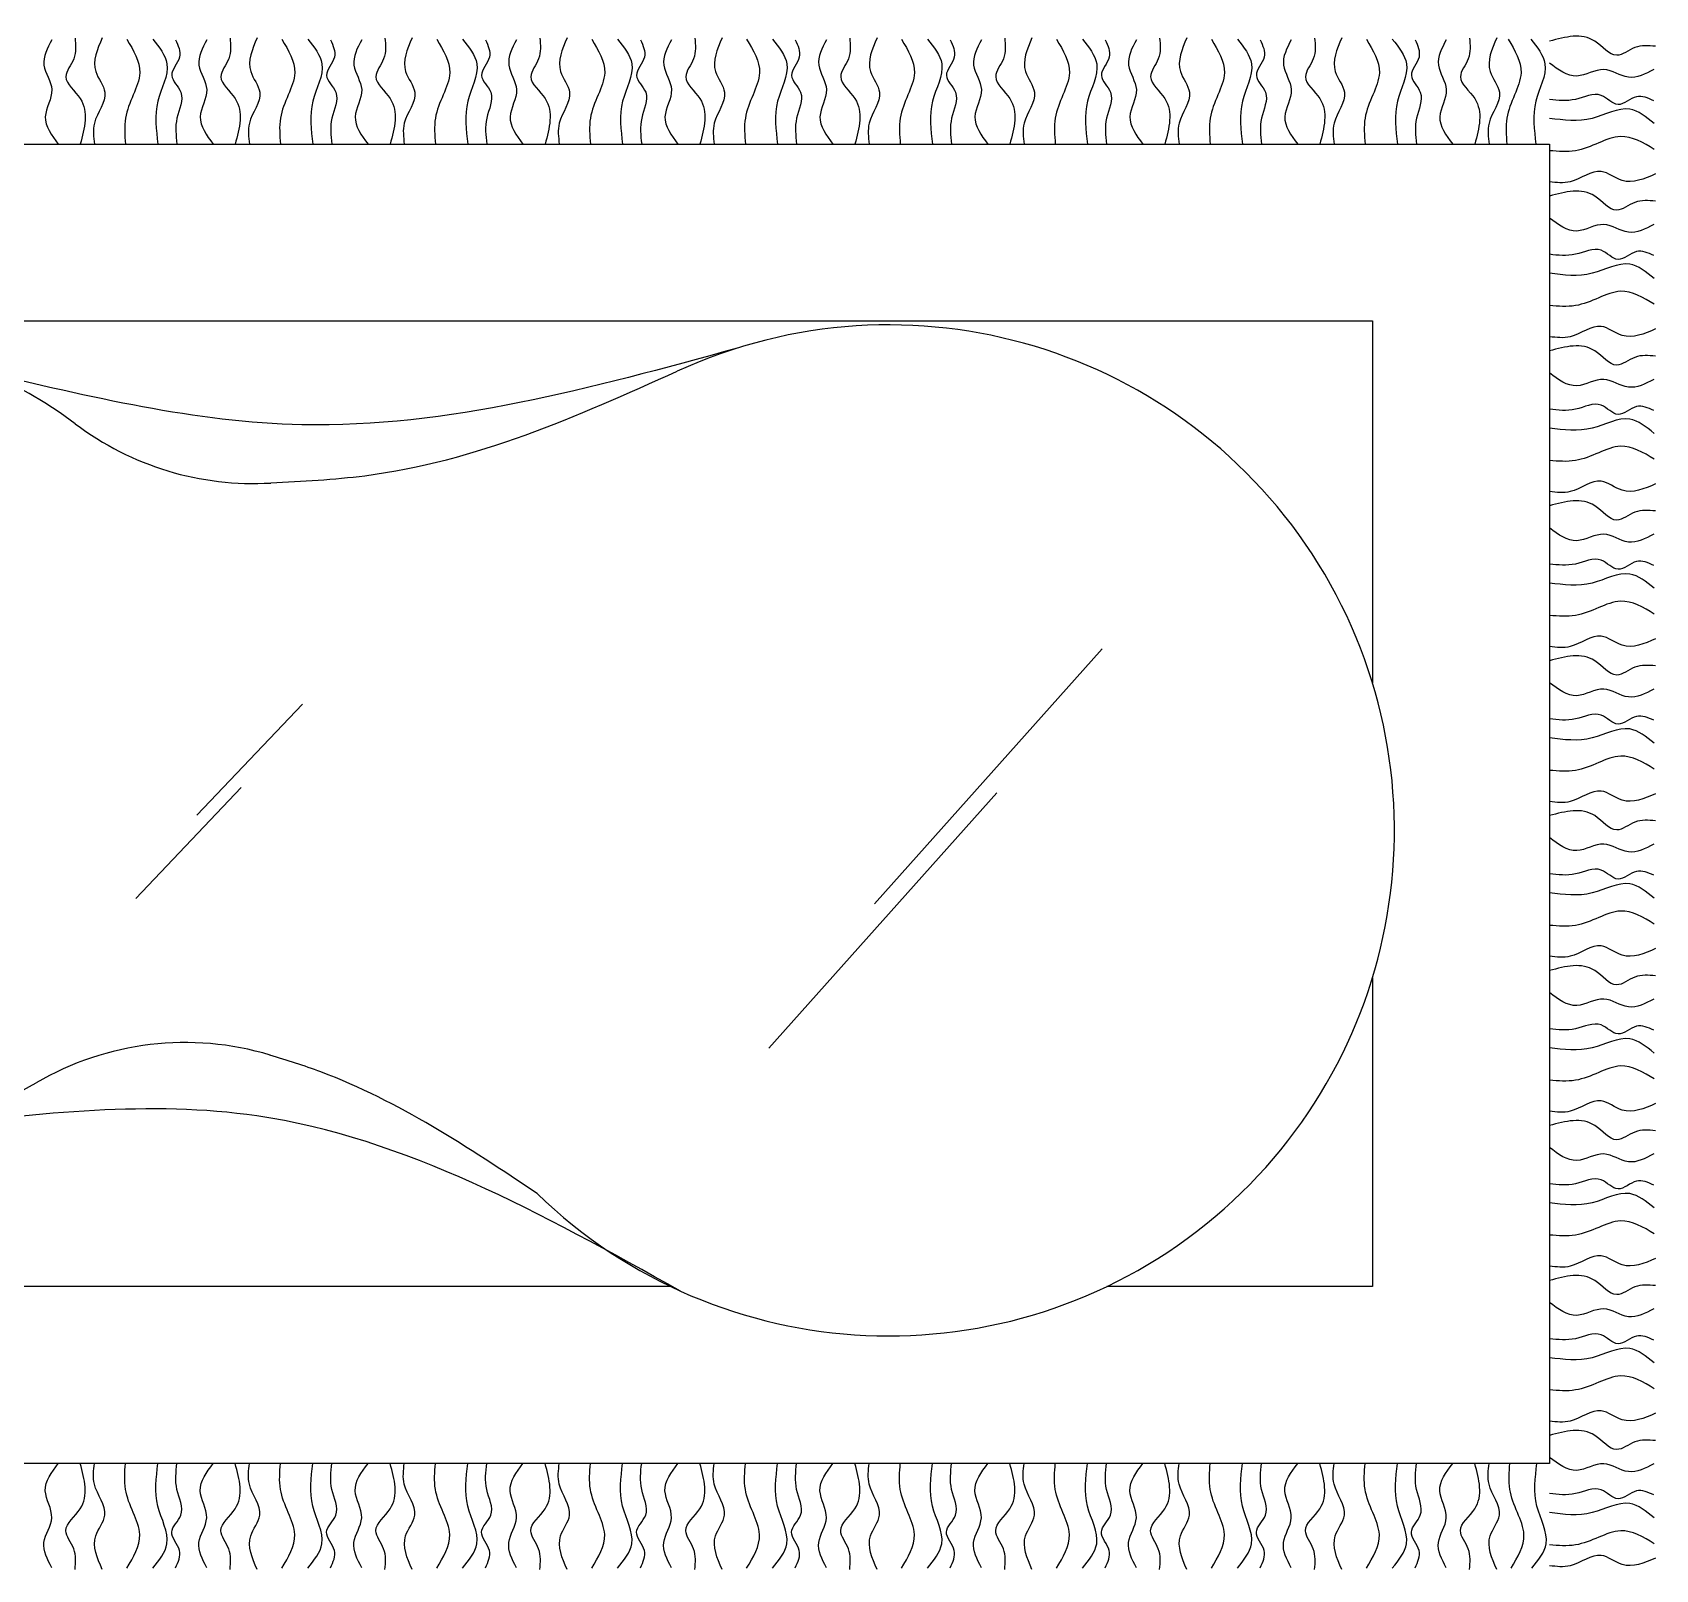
# Model space of a CAD drawing. Header units: millimetres. Extents: x -30782 to 40110, y 35885 to 73818.
# Drawn here: x -13733 to -12632, y 55286 to 56329 of the extents above; entities that cross this region are included whole.
import ezdxf

# ---------------------------------------------------------------- set-up
doc = ezdxf.new("R2010")
doc.units = ezdxf.units.MM

# ---------------------------------------------------------------- blocks, each defined once
blk = doc.blocks.new('A$C53D8033F')
for p, q in [((1018, 967, -685.7), (2563.8, 967, -685.7)), ((2563.8, 967, -685.7), (2563.8, 72, -685.7)), ((1138, 847, -685.7), (2443.8, 847, -685.7)), ((2443.8, 847, -685.7), (2443.8, 601.4, -685.7)), ((2106, 451.5, -685.7), (2260.4, 624.6, -685.7)), ((1646.4, 511.7, -685.7), (1718, 587, -685.7)), ((1605, 455.3, -685.7), (1676.5, 530.5, -685.7)), ((2034.4, 353.7, -685.7), (2188.9, 526.8, -685.7)), ((2443.8, 401.4, -685.7), (2443.8, 192, -685.7)), ((1967.9, 192, -685.7), (1138, 192, -685.7)), ((2443.8, 192, -685.7), (2263.6, 192, -685.7)), ((2563.8, 72, -685.7), (1018, 72, -685.7))]:
    blk.add_line(p, q)
for centre, radius, start, end in [((2115.7, 501.4, -685.7), 342.9, 225.914, 114.7401), ((1401.4, 562.6, -685.7), 269.3, 52.8635, 300.3289), ((1684.7, 936.7, -685.7), 200, 232.8635, 273.4086), ((1638.4, 157.5, -685.7), 200, 73.2399, 120.3289)]:
    blk.add_arc(centre, radius, start, end)
for points in [[(1548, 1037.7, -685.7), (1542.7, 1020.6, -685.7), (1548, 1003.9, -685.7), (1543.6, 985.5, -685.7), (1552.4, 967, -685.7)], [(1563.8, 1038.9, -685.7), (1562.9, 1024.9, -685.7), (1557.6, 1012.7, -685.7), (1567.3, 997.8, -685.7), (1567.3, 967, -685.7)], [(1582.2, 1039, -685.7), (1577.8, 1016.2, -685.7), (1584, 1002.1, -685.7), (1576.9, 981.1, -685.7), (1576.9, 967, -685.7)], [(1598.9, 1038.1, -685.7), (1607.7, 1015.3, -685.7), (1603.3, 1000.4, -685.7), (1598, 984.6, -685.7), (1598, 967, -685.7)], [(1616.5, 1038.1, -685.7), (1626.1, 1021.4, -685.7), (1620, 996, -685.7), (1620, 967, -685.7)], [(1632, 1037.7, -685.7), (1634.6, 1026, -685.7), (1629.4, 1013.5, -685.7), (1635.5, 1002.1, -685.7), (1632.9, 984.6, -685.7), (1632.9, 967, -685.7)], [(1653.1, 1037.7, -685.7), (1647.8, 1020.6, -685.7), (1653.1, 1003.9, -685.7), (1648.7, 985.5, -685.7), (1657.5, 967, -685.7)], [(1668.9, 1038.9, -685.7), (1668, 1024.9, -685.7), (1662.7, 1012.7, -685.7), (1672.4, 997.8, -685.7), (1672.4, 967, -685.7)], [(1687.3, 1039, -685.7), (1682.9, 1016.2, -685.7), (1689.1, 1002.1, -685.7), (1682, 981.1, -685.7), (1682, 967, -685.7)], [(1704, 1038.1, -685.7), (1712.8, 1015.3, -685.7), (1708.4, 1000.4, -685.7), (1703.1, 984.6, -685.7), (1703.1, 967, -685.7)], [(1721.6, 1038.1, -685.7), (1731.2, 1021.4, -685.7), (1725.1, 996, -685.7), (1725.1, 967, -685.7)], [(1737.1, 1037.7, -685.7), (1739.7, 1026, -685.7), (1734.4, 1013.5, -685.7), (1740.6, 1002.1, -685.7), (1738, 984.6, -685.7), (1738, 967, -685.7)], [(1758.2, 1037.7, -685.7), (1752.9, 1020.6, -685.7), (1758.2, 1003.9, -685.7), (1753.8, 985.5, -685.7), (1762.5, 967, -685.7)], [(1774, 1038.9, -685.7), (1773.1, 1024.9, -685.7), (1767.8, 1012.7, -685.7), (1777.5, 997.8, -685.7), (1777.5, 967, -685.7)], [(1792.4, 1039, -685.7), (1788, 1016.2, -685.7), (1794.2, 1002.1, -685.7), (1787.1, 981.1, -685.7), (1787.1, 967, -685.7)], [(1809.1, 1038.1, -685.7), (1817.9, 1015.3, -685.7), (1813.5, 1000.4, -685.7), (1808.2, 984.6, -685.7), (1808.2, 967, -685.7)], [(1826.6, 1038.1, -685.7), (1836.3, 1021.4, -685.7), (1830.2, 996, -685.7), (1830.2, 967, -685.7)], [(1842.2, 1037.7, -685.7), (1844.8, 1026, -685.7), (1839.5, 1013.5, -685.7), (1845.7, 1002.1, -685.7), (1843, 984.6, -685.7), (1843, 967, -685.7)], [(1863.2, 1037.7, -685.7), (1858, 1020.6, -685.7), (1863.2, 1003.9, -685.7), (1858.9, 985.5, -685.7), (1867.6, 967, -685.7)], [(1879, 1038.9, -685.7), (1878.2, 1024.9, -685.7), (1872.9, 1012.7, -685.7), (1882.6, 997.8, -685.7), (1882.6, 967, -685.7)], [(1897.5, 1039, -685.7), (1893.1, 1016.2, -685.7), (1899.2, 1002.1, -685.7), (1892.2, 981.1, -685.7), (1892.2, 967, -685.7)], [(1914.2, 1038.1, -685.7), (1923, 1015.3, -685.7), (1918.6, 1000.4, -685.7), (1913.3, 984.6, -685.7), (1913.3, 967, -685.7)], [(1931.7, 1038.1, -685.7), (1941.4, 1021.4, -685.7), (1935.2, 996, -685.7), (1935.2, 967, -685.7)], [(1947.3, 1037.7, -685.7), (1949.9, 1026, -685.7), (1944.6, 1013.5, -685.7), (1950.8, 1002.1, -685.7), (1948.1, 984.6, -685.7), (1948.1, 967, -685.7)], [(1968.3, 1037.7, -685.7), (1963.1, 1020.6, -685.7), (1968.3, 1003.9, -685.7), (1963.9, 985.5, -685.7), (1972.7, 967, -685.7)], [(1984.1, 1038.9, -685.7), (1983.3, 1024.9, -685.7), (1978, 1012.7, -685.7), (1987.6, 997.8, -685.7), (1987.6, 967, -685.7)], [(2002.6, 1039, -685.7), (1998.2, 1016.2, -685.7), (2004.3, 1002.1, -685.7), (1997.3, 981.1, -685.7), (1997.3, 967, -685.7)], [(2019.3, 1038.1, -685.7), (2028, 1015.3, -685.7), (2023.6, 1000.4, -685.7), (2018.4, 984.6, -685.7), (2018.4, 967, -685.7)], [(2036.8, 1038.1, -685.7), (2046.5, 1021.4, -685.7), (2040.3, 996, -685.7), (2040.3, 967, -685.7)], [(2052.3, 1037.7, -685.7), (2055, 1026, -685.7), (2049.7, 1013.5, -685.7), (2055.9, 1002.1, -685.7), (2053.2, 984.6, -685.7), (2053.2, 967, -685.7)], [(2073.4, 1037.7, -685.7), (2068.2, 1020.6, -685.7), (2073.4, 1003.9, -685.7), (2069, 985.5, -685.7), (2077.8, 967, -685.7)], [(2089.2, 1038.9, -685.7), (2088.3, 1024.9, -685.7), (2083.1, 1012.7, -685.7), (2092.7, 997.8, -685.7), (2092.7, 967, -685.7)], [(2107.7, 1039, -685.7), (2103.3, 1016.2, -685.7), (2109.4, 1002.1, -685.7), (2102.4, 981.1, -685.7), (2102.4, 967, -685.7)], [(2124.3, 1038.1, -685.7), (2133.1, 1015.3, -685.7), (2128.7, 1000.4, -685.7), (2123.5, 984.6, -685.7), (2123.5, 967, -685.7)], [(2141.9, 1038.1, -685.7), (2151.6, 1021.4, -685.7), (2145.4, 996, -685.7), (2145.4, 967, -685.7)], [(2157.4, 1037.7, -685.7), (2160.1, 1026, -685.7), (2154.8, 1013.5, -685.7), (2160.9, 1002.1, -685.7), (2158.3, 984.6, -685.7), (2158.3, 967, -685.7)], [(2178.5, 1037.7, -685.7), (2173.2, 1020.6, -685.7), (2178.5, 1003.9, -685.7), (2174.1, 985.5, -685.7), (2182.9, 967, -685.7)], [(2194.3, 1038.9, -685.7), (2193.4, 1024.9, -685.7), (2188.2, 1012.7, -685.7), (2197.8, 997.8, -685.7), (2197.8, 967, -685.7)], [(2212.8, 1039, -685.7), (2208.4, 1016.2, -685.7), (2214.5, 1002.1, -685.7), (2207.5, 981.1, -685.7), (2207.5, 967, -685.7)], [(2229.4, 1038.1, -685.7), (2238.2, 1015.3, -685.7), (2233.8, 1000.4, -685.7), (2228.6, 984.6, -685.7), (2228.6, 967, -685.7)], [(2247, 1038.1, -685.7), (2256.7, 1021.4, -685.7), (2250.5, 996, -685.7), (2250.5, 967, -685.7)], [(2262.5, 1037.7, -685.7), (2265.2, 1026, -685.7), (2259.9, 1013.5, -685.7), (2266, 1002.1, -685.7), (2263.4, 984.6, -685.7), (2263.4, 967, -685.7)], [(2283.6, 1037.7, -685.7), (2278.3, 1020.6, -685.7), (2283.6, 1003.9, -685.7), (2279.2, 985.5, -685.7), (2288, 967, -685.7)], [(2299.4, 1038.9, -685.7), (2298.5, 1024.9, -685.7), (2293.3, 1012.7, -685.7), (2302.9, 997.8, -685.7), (2302.9, 967, -685.7)], [(2317.8, 1039, -685.7), (2313.5, 1016.2, -685.7), (2319.6, 1002.1, -685.7), (2312.6, 981.1, -685.7), (2312.6, 967, -685.7)], [(2334.5, 1038.1, -685.7), (2343.3, 1015.3, -685.7), (2338.9, 1000.4, -685.7), (2333.7, 984.6, -685.7), (2333.7, 967, -685.7)], [(2352.1, 1038.1, -685.7), (2361.7, 1021.4, -685.7), (2355.6, 996, -685.7), (2355.6, 967, -685.7)], [(2367.6, 1037.7, -685.7), (2370.3, 1026, -685.7), (2365, 1013.5, -685.7), (2371.1, 1002.1, -685.7), (2368.5, 984.6, -685.7), (2368.5, 967, -685.7)], [(2388.7, 1037.7, -685.7), (2383.4, 1020.6, -685.7), (2388.7, 1003.9, -685.7), (2384.3, 985.5, -685.7), (2393.1, 967, -685.7)], [(2404.5, 1038.9, -685.7), (2403.6, 1024.9, -685.7), (2398.3, 1012.7, -685.7), (2408, 997.8, -685.7), (2408, 967, -685.7)], [(2422.9, 1039, -685.7), (2418.5, 1016.2, -685.7), (2424.7, 1002.1, -685.7), (2417.7, 981.1, -685.7), (2417.7, 967, -685.7)], [(2439.6, 1038.1, -685.7), (2448.4, 1015.3, -685.7), (2444, 1000.4, -685.7), (2438.7, 984.6, -685.7), (2438.7, 967, -685.7)], [(2457.2, 1038.1, -685.7), (2466.8, 1021.4, -685.7), (2460.7, 996, -685.7), (2460.7, 967, -685.7)], [(2472.7, 1037.7, -685.7), (2475.3, 1026, -685.7), (2470.1, 1013.5, -685.7), (2476.2, 1002.1, -685.7), (2473.6, 984.6, -685.7), (2473.6, 967, -685.7)], [(2493.8, 1037.7, -685.7), (2488.5, 1020.6, -685.7), (2493.8, 1003.9, -685.7), (2489.4, 985.5, -685.7), (2498.2, 967, -685.7)], [(2509.6, 1038.9, -685.7), (2508.7, 1024.9, -685.7), (2503.4, 1012.7, -685.7), (2513.1, 997.8, -685.7), (2513.1, 967, -685.7)], [(2528, 1039, -685.7), (2523.6, 1016.2, -685.7), (2529.8, 1002.1, -685.7), (2522.8, 981.1, -685.7), (2522.8, 967, -685.7)], [(2535.8, 1038.1, -685.7), (2544.5, 1015.3, -685.7), (2540.1, 1000.4, -685.7), (2534.9, 984.6, -685.7), (2534.9, 967, -685.7)], [(2551.1, 1038.1, -685.7), (2560.7, 1021.4, -685.7), (2554.6, 996, -685.7), (2554.6, 967, -685.7)], [(2635.7, 1033.3, -685.7), (2621.7, 1032.4, -685.7), (2609.4, 1027.2, -685.7), (2594.5, 1036.8, -685.7), (2563.8, 1036.8, -685.7)], [(2634.5, 1017.5, -685.7), (2617.3, 1012.3, -685.7), (2600.7, 1017.5, -685.7), (2582.3, 1013.1, -685.7), (2563.8, 1021.9, -685.7)], [(2634.5, 996.4, -685.7), (2622.8, 999.1, -685.7), (2610.3, 993.8, -685.7), (2598.9, 1000, -685.7), (2581.4, 997.3, -685.7), (2563.8, 997.3, -685.7)], [(2634.9, 980.9, -685.7), (2618.2, 990.6, -685.7), (2592.8, 984.4, -685.7), (2563.8, 984.4, -685.7)], [(2634.9, 963.4, -685.7), (2612.1, 972.1, -685.7), (2597.2, 967.8, -685.7), (2581.4, 962.5, -685.7), (2563.8, 962.5, -685.7)], [(2635.8, 946.7, -685.7), (2613, 942.3, -685.7), (2598.9, 948.4, -685.7), (2577.9, 941.4, -685.7), (2563.8, 941.4, -685.7)], [(2635.7, 928.2, -685.7), (2621.7, 927.4, -685.7), (2609.4, 922.1, -685.7), (2594.5, 931.7, -685.7), (2563.8, 931.7, -685.7)], [(2634.5, 912.4, -685.7), (2617.3, 907.2, -685.7), (2600.7, 912.4, -685.7), (2582.3, 908, -685.7), (2563.8, 916.8, -685.7)], [(2634.5, 891.4, -685.7), (2622.8, 894, -685.7), (2610.3, 888.7, -685.7), (2598.9, 894.9, -685.7), (2581.4, 892.2, -685.7), (2563.8, 892.2, -685.7)], [(2634.9, 875.8, -685.7), (2618.2, 885.5, -685.7), (2592.8, 879.3, -685.7), (2563.8, 879.3, -685.7)], [(2634.9, 858.3, -685.7), (2612.1, 867.1, -685.7), (2597.2, 862.7, -685.7), (2581.4, 857.4, -685.7), (2563.8, 857.4, -685.7)], [(2635.8, 841.6, -685.7), (2613, 837.2, -685.7), (2598.9, 843.3, -685.7), (2577.9, 836.3, -685.7), (2563.8, 836.3, -685.7)], [(2012.8, 828.5, -685.7), (1717.7, 776.6, -685.7), (1501.5, 812.6, -685.7)], [(2635.7, 823.1, -685.7), (2621.7, 822.3, -685.7), (2609.4, 817, -685.7), (2594.5, 826.7, -685.7), (2563.8, 826.7, -685.7)], [(2634.5, 807.3, -685.7), (2617.3, 802.1, -685.7), (2600.7, 807.3, -685.7), (2582.3, 803, -685.7), (2563.8, 811.7, -685.7)], [(2634.5, 786.3, -685.7), (2622.8, 788.9, -685.7), (2610.3, 783.6, -685.7), (2598.9, 789.8, -685.7), (2581.4, 787.1, -685.7), (2563.8, 787.1, -685.7)], [(2634.9, 770.7, -685.7), (2618.2, 780.4, -685.7), (2592.8, 774.3, -685.7), (2563.8, 774.3, -685.7)], [(2634.9, 753.2, -685.7), (2612.1, 762, -685.7), (2597.2, 757.6, -685.7), (2581.4, 752.3, -685.7), (2563.8, 752.3, -685.7)], [(2635.8, 736.5, -685.7), (2613, 732.1, -685.7), (2598.9, 738.3, -685.7), (2577.9, 731.2, -685.7), (2563.8, 731.2, -685.7)], [(2635.7, 718.1, -685.7), (2621.7, 717.2, -685.7), (2609.4, 711.9, -685.7), (2594.5, 721.6, -685.7), (2563.8, 721.6, -685.7)], [(2634.5, 702.3, -685.7), (2617.3, 697, -685.7), (2600.7, 702.3, -685.7), (2582.3, 697.9, -685.7), (2563.8, 706.6, -685.7)], [(2634.5, 681.2, -685.7), (2622.8, 683.8, -685.7), (2610.3, 678.5, -685.7), (2598.9, 684.7, -685.7), (2581.4, 682.1, -685.7), (2563.8, 682.1, -685.7)], [(2634.9, 665.7, -685.7), (2618.2, 675.3, -685.7), (2592.8, 669.2, -685.7), (2563.8, 669.2, -685.7)], [(2634.9, 648.1, -685.7), (2612.1, 656.9, -685.7), (2597.2, 652.5, -685.7), (2581.4, 647.2, -685.7), (2563.8, 647.2, -685.7)], [(2635.8, 631.4, -685.7), (2613, 627, -685.7), (2598.9, 633.2, -685.7), (2577.9, 626.1, -685.7), (2563.8, 626.1, -685.7)], [(2635.7, 613, -685.7), (2621.7, 612.1, -685.7), (2609.4, 606.8, -685.7), (2594.5, 616.5, -685.7), (2563.8, 616.5, -685.7)], [(2634.5, 597.2, -685.7), (2617.3, 591.9, -685.7), (2600.7, 597.2, -685.7), (2582.3, 592.8, -685.7), (2563.8, 601.6, -685.7)], [(2634.5, 576.1, -685.7), (2622.8, 578.7, -685.7), (2610.3, 573.5, -685.7), (2598.9, 579.6, -685.7), (2581.4, 577, -685.7), (2563.8, 577, -685.7)], [(2634.9, 560.6, -685.7), (2618.2, 570.2, -685.7), (2592.8, 564.1, -685.7), (2563.8, 564.1, -685.7)], [(2634.9, 543, -685.7), (2612.1, 551.8, -685.7), (2597.2, 547.4, -685.7), (2581.4, 542.1, -685.7), (2563.8, 542.1, -685.7)], [(2635.8, 526.3, -685.7), (2613, 521.9, -685.7), (2598.9, 528.1, -685.7), (2577.9, 521, -685.7), (2563.8, 521, -685.7)], [(2635.7, 507.9, -685.7), (2621.7, 507, -685.7), (2609.4, 501.7, -685.7), (2594.5, 511.4, -685.7), (2563.8, 511.4, -685.7)], [(2634.5, 492.1, -685.7), (2617.3, 486.8, -685.7), (2600.7, 492.1, -685.7), (2582.3, 487.7, -685.7), (2563.8, 496.5, -685.7)], [(2634.5, 471, -685.7), (2622.8, 473.6, -685.7), (2610.3, 468.4, -685.7), (2598.9, 474.5, -685.7), (2581.4, 471.9, -685.7), (2563.8, 471.9, -685.7)], [(2634.9, 455.5, -685.7), (2618.2, 465.1, -685.7), (2592.8, 459, -685.7), (2563.8, 459, -685.7)], [(2634.9, 437.9, -685.7), (2612.1, 446.7, -685.7), (2597.2, 442.3, -685.7), (2581.4, 437, -685.7), (2563.8, 437, -685.7)], [(2635.8, 421.2, -685.7), (2613, 416.8, -685.7), (2598.9, 423, -685.7), (2577.9, 416, -685.7), (2563.8, 416, -685.7)], [(2635.7, 402.8, -685.7), (2621.7, 401.9, -685.7), (2609.4, 396.6, -685.7), (2594.5, 406.3, -685.7), (2563.8, 406.3, -685.7)], [(2634.5, 387, -685.7), (2617.3, 381.7, -685.7), (2600.7, 387, -685.7), (2582.3, 382.6, -685.7), (2563.8, 391.4, -685.7)], [(2634.5, 365.9, -685.7), (2622.8, 368.5, -685.7), (2610.3, 363.3, -685.7), (2598.9, 369.4, -685.7), (2581.4, 366.8, -685.7), (2563.8, 366.8, -685.7)], [(2634.9, 350.4, -685.7), (2618.2, 360, -685.7), (2592.8, 353.9, -685.7), (2563.8, 353.9, -685.7)], [(2634.9, 332.8, -685.7), (2612.1, 341.6, -685.7), (2597.2, 337.2, -685.7), (2581.4, 331.9, -685.7), (2563.8, 331.9, -685.7)], [(1974.4, 188.9, -685.7), (1687.1, 307.7, -685.7), (1464.3, 300.7, -685.7)], [(2635.8, 316.1, -685.7), (2613, 311.7, -685.7), (2598.9, 317.9, -685.7), (2577.9, 310.9, -685.7), (2563.8, 310.9, -685.7)], [(2635.7, 297.7, -685.7), (2621.7, 296.8, -685.7), (2609.4, 291.5, -685.7), (2594.5, 301.2, -685.7), (2563.8, 301.2, -685.7)], [(2634.5, 281.9, -685.7), (2617.3, 276.6, -685.7), (2600.7, 281.9, -685.7), (2582.3, 277.5, -685.7), (2563.8, 286.3, -685.7)], [(2634.5, 260.8, -685.7), (2622.8, 263.5, -685.7), (2610.3, 258.2, -685.7), (2598.9, 264.3, -685.7), (2581.4, 261.7, -685.7), (2563.8, 261.7, -685.7)], [(2634.9, 245.3, -685.7), (2618.2, 255, -685.7), (2592.8, 248.8, -685.7), (2563.8, 248.8, -685.7)], [(2634.9, 227.7, -685.7), (2612.1, 236.5, -685.7), (2597.2, 232.1, -685.7), (2581.4, 226.9, -685.7), (2563.8, 226.9, -685.7)], [(2635.8, 211, -685.7), (2613, 206.7, -685.7), (2598.9, 212.8, -685.7), (2577.9, 205.8, -685.7), (2563.8, 205.8, -685.7)], [(2635.7, 192.6, -685.7), (2621.7, 191.7, -685.7), (2609.4, 186.5, -685.7), (2594.5, 196.1, -685.7), (2563.8, 196.1, -685.7)], [(2634.5, 176.8, -685.7), (2617.3, 171.5, -685.7), (2600.7, 176.8, -685.7), (2582.3, 172.4, -685.7), (2563.8, 181.2, -685.7)], [(2634.5, 155.7, -685.7), (2622.8, 158.4, -685.7), (2610.3, 153.1, -685.7), (2598.9, 159.2, -685.7), (2581.4, 156.6, -685.7), (2563.8, 156.6, -685.7)], [(2634.9, 140.2, -685.7), (2618.2, 149.9, -685.7), (2592.8, 143.7, -685.7), (2563.8, 143.7, -685.7)], [(2634.9, 122.6, -685.7), (2612.1, 131.4, -685.7), (2597.2, 127, -685.7), (2581.4, 121.8, -685.7), (2563.8, 121.8, -685.7)], [(2635.8, 106, -685.7), (2613, 101.6, -685.7), (2598.9, 107.7, -685.7), (2577.9, 100.7, -685.7), (2563.8, 100.7, -685.7)], [(2635.7, 87.5, -685.7), (2621.7, 86.6, -685.7), (2609.4, 81.4, -685.7), (2594.5, 91, -685.7), (2563.8, 91, -685.7)], [(1548, 1.2, -685.7), (1542.7, 18.4, -685.7), (1548, 35.1, -685.7), (1543.6, 53.5, -685.7), (1552.4, 72, -685.7)], [(1563.8, 0.1, -685.7), (1562.9, 14, -685.7), (1557.6, 26.3, -685.7), (1567.3, 41.2, -685.7), (1567.3, 72, -685.7)], [(1582.2, 0, -685.7), (1577.8, 22.8, -685.7), (1584, 36.8, -685.7), (1576.9, 57.9, -685.7), (1576.9, 72, -685.7)], [(1598.9, 0.9, -685.7), (1607.7, 23.7, -685.7), (1603.3, 38.6, -685.7), (1598, 54.4, -685.7), (1598, 72, -685.7)], [(1616.5, 0.9, -685.7), (1626.1, 17.5, -685.7), (1620, 43, -685.7), (1620, 72, -685.7)], [(1632, 1.2, -685.7), (1634.6, 13, -685.7), (1629.4, 25.4, -685.7), (1635.5, 36.8, -685.7), (1632.9, 54.4, -685.7), (1632.9, 72, -685.7)], [(1653.1, 1.2, -685.7), (1647.8, 18.4, -685.7), (1653.1, 35.1, -685.7), (1648.7, 53.5, -685.7), (1657.5, 72, -685.7)], [(1668.9, 0.1, -685.7), (1668, 14, -685.7), (1662.7, 26.3, -685.7), (1672.4, 41.2, -685.7), (1672.4, 72, -685.7)], [(1687.3, 0, -685.7), (1682.9, 22.8, -685.7), (1689.1, 36.8, -685.7), (1682, 57.9, -685.7), (1682, 72, -685.7)], [(1704, 0.9, -685.7), (1712.8, 23.7, -685.7), (1708.4, 38.6, -685.7), (1703.1, 54.4, -685.7), (1703.1, 72, -685.7)], [(1721.6, 0.9, -685.7), (1731.2, 17.5, -685.7), (1725.1, 43, -685.7), (1725.1, 72, -685.7)], [(1737.1, 1.2, -685.7), (1739.7, 13, -685.7), (1734.4, 25.4, -685.7), (1740.6, 36.8, -685.7), (1738, 54.4, -685.7), (1738, 72, -685.7)], [(1758.2, 1.2, -685.7), (1752.9, 18.4, -685.7), (1758.2, 35.1, -685.7), (1753.8, 53.5, -685.7), (1762.5, 72, -685.7)], [(1774, 0.1, -685.7), (1773.1, 14, -685.7), (1767.8, 26.3, -685.7), (1777.5, 41.2, -685.7), (1777.5, 72, -685.7)], [(1792.4, 0, -685.7), (1788, 22.8, -685.7), (1794.2, 36.8, -685.7), (1787.1, 57.9, -685.7), (1787.1, 72, -685.7)], [(1809.1, 0.9, -685.7), (1817.9, 23.7, -685.7), (1813.5, 38.6, -685.7), (1808.2, 54.4, -685.7), (1808.2, 72, -685.7)], [(1826.6, 0.9, -685.7), (1836.3, 17.5, -685.7), (1830.2, 43, -685.7), (1830.2, 72, -685.7)], [(1842.2, 1.2, -685.7), (1844.8, 13, -685.7), (1839.5, 25.4, -685.7), (1845.7, 36.8, -685.7), (1843, 54.4, -685.7), (1843, 72, -685.7)], [(1863.2, 1.2, -685.7), (1858, 18.4, -685.7), (1863.2, 35.1, -685.7), (1858.9, 53.5, -685.7), (1867.6, 72, -685.7)], [(1879, 0.1, -685.7), (1878.2, 14, -685.7), (1872.9, 26.3, -685.7), (1882.6, 41.2, -685.7), (1882.6, 72, -685.7)], [(1897.5, 0, -685.7), (1893.1, 22.8, -685.7), (1899.2, 36.8, -685.7), (1892.2, 57.9, -685.7), (1892.2, 72, -685.7)], [(1914.2, 0.9, -685.7), (1923, 23.7, -685.7), (1918.6, 38.6, -685.7), (1913.3, 54.4, -685.7), (1913.3, 72, -685.7)], [(1931.7, 0.9, -685.7), (1941.4, 17.5, -685.7), (1935.2, 43, -685.7), (1935.2, 72, -685.7)], [(1947.3, 1.2, -685.7), (1949.9, 13, -685.7), (1944.6, 25.4, -685.7), (1950.8, 36.8, -685.7), (1948.1, 54.4, -685.7), (1948.1, 72, -685.7)], [(1968.3, 1.2, -685.7), (1963.1, 18.4, -685.7), (1968.3, 35.1, -685.7), (1963.9, 53.5, -685.7), (1972.7, 72, -685.7)], [(1984.1, 0.1, -685.7), (1983.3, 14, -685.7), (1978, 26.3, -685.7), (1987.6, 41.2, -685.7), (1987.6, 72, -685.7)], [(2002.6, 0, -685.7), (1998.2, 22.8, -685.7), (2004.3, 36.8, -685.7), (1997.3, 57.9, -685.7), (1997.3, 72, -685.7)], [(2019.3, 0.9, -685.7), (2028, 23.7, -685.7), (2023.6, 38.6, -685.7), (2018.4, 54.4, -685.7), (2018.4, 72, -685.7)], [(2036.8, 0.9, -685.7), (2046.5, 17.5, -685.7), (2040.3, 43, -685.7), (2040.3, 72, -685.7)], [(2052.3, 1.2, -685.7), (2055, 13, -685.7), (2049.7, 25.4, -685.7), (2055.9, 36.8, -685.7), (2053.2, 54.4, -685.7), (2053.2, 72, -685.7)], [(2073.4, 1.2, -685.7), (2068.2, 18.4, -685.7), (2073.4, 35.1, -685.7), (2069, 53.5, -685.7), (2077.8, 72, -685.7)], [(2089.2, 0.1, -685.7), (2088.3, 14, -685.7), (2083.1, 26.3, -685.7), (2092.7, 41.2, -685.7), (2092.7, 72, -685.7)], [(2107.7, 0, -685.7), (2103.3, 22.8, -685.7), (2109.4, 36.8, -685.7), (2102.4, 57.9, -685.7), (2102.4, 72, -685.7)], [(2124.3, 0.9, -685.7), (2133.1, 23.7, -685.7), (2128.7, 38.6, -685.7), (2123.5, 54.4, -685.7), (2123.5, 72, -685.7)], [(2141.9, 0.9, -685.7), (2151.6, 17.5, -685.7), (2145.4, 43, -685.7), (2145.4, 72, -685.7)], [(2157.4, 1.2, -685.7), (2160.1, 13, -685.7), (2154.8, 25.4, -685.7), (2160.9, 36.8, -685.7), (2158.3, 54.4, -685.7), (2158.3, 72, -685.7)], [(2178.5, 1.2, -685.7), (2173.2, 18.4, -685.7), (2178.5, 35.1, -685.7), (2174.1, 53.5, -685.7), (2182.9, 72, -685.7)], [(2194.3, 0.1, -685.7), (2193.4, 14, -685.7), (2188.2, 26.3, -685.7), (2197.8, 41.2, -685.7), (2197.8, 72, -685.7)], [(2212.8, 0, -685.7), (2208.4, 22.8, -685.7), (2214.5, 36.8, -685.7), (2207.5, 57.9, -685.7), (2207.5, 72, -685.7)], [(2229.4, 0.9, -685.7), (2238.2, 23.7, -685.7), (2233.8, 38.6, -685.7), (2228.6, 54.4, -685.7), (2228.6, 72, -685.7)], [(2247, 0.9, -685.7), (2256.7, 17.5, -685.7), (2250.5, 43, -685.7), (2250.5, 72, -685.7)], [(2262.5, 1.2, -685.7), (2265.2, 13, -685.7), (2259.9, 25.4, -685.7), (2266, 36.8, -685.7), (2263.4, 54.4, -685.7), (2263.4, 72, -685.7)], [(2283.6, 1.2, -685.7), (2278.3, 18.4, -685.7), (2283.6, 35.1, -685.7), (2279.2, 53.5, -685.7), (2288, 72, -685.7)], [(2299.4, 0.1, -685.7), (2298.5, 14, -685.7), (2293.3, 26.3, -685.7), (2302.9, 41.2, -685.7), (2302.9, 72, -685.7)], [(2317.8, 0, -685.7), (2313.5, 22.8, -685.7), (2319.6, 36.8, -685.7), (2312.6, 57.9, -685.7), (2312.6, 72, -685.7)], [(2334.5, 0.9, -685.7), (2343.3, 23.7, -685.7), (2338.9, 38.6, -685.7), (2333.7, 54.4, -685.7), (2333.7, 72, -685.7)], [(2352.1, 0.9, -685.7), (2361.7, 17.5, -685.7), (2355.6, 43, -685.7), (2355.6, 72, -685.7)], [(2367.6, 1.2, -685.7), (2370.3, 13, -685.7), (2365, 25.4, -685.7), (2371.1, 36.8, -685.7), (2368.5, 54.4, -685.7), (2368.5, 72, -685.7)], [(2388.7, 1.2, -685.7), (2383.4, 18.4, -685.7), (2388.7, 35.1, -685.7), (2384.3, 53.5, -685.7), (2393.1, 72, -685.7)], [(2404.5, 0.1, -685.7), (2403.6, 14, -685.7), (2398.3, 26.3, -685.7), (2408, 41.2, -685.7), (2408, 72, -685.7)], [(2422.9, 0, -685.7), (2418.5, 22.8, -685.7), (2424.7, 36.8, -685.7), (2417.7, 57.9, -685.7), (2417.7, 72, -685.7)], [(2439.6, 0.9, -685.7), (2448.4, 23.7, -685.7), (2444, 38.6, -685.7), (2438.7, 54.4, -685.7), (2438.7, 72, -685.7)], [(2457.2, 0.9, -685.7), (2466.8, 17.5, -685.7), (2460.7, 43, -685.7), (2460.7, 72, -685.7)], [(2472.7, 1.2, -685.7), (2475.3, 13, -685.7), (2470.1, 25.4, -685.7), (2476.2, 36.8, -685.7), (2473.6, 54.4, -685.7), (2473.6, 72, -685.7)], [(2493.8, 1.2, -685.7), (2488.5, 18.4, -685.7), (2493.8, 35.1, -685.7), (2489.4, 53.5, -685.7), (2498.2, 72, -685.7)], [(2509.6, 0.1, -685.7), (2508.7, 14, -685.7), (2503.4, 26.3, -685.7), (2513.1, 41.2, -685.7), (2513.1, 72, -685.7)], [(2528, 0, -685.7), (2523.6, 22.8, -685.7), (2529.8, 36.8, -685.7), (2522.8, 57.9, -685.7), (2522.8, 72, -685.7)], [(2537.7, 0.9, -685.7), (2546.5, 23.7, -685.7), (2542.1, 38.6, -685.7), (2536.9, 54.4, -685.7), (2536.9, 72, -685.7)], [(2551.8, 0.9, -685.7), (2561.5, 17.5, -685.7), (2555.3, 43, -685.7), (2555.3, 72, -685.7)], [(2634.5, 71.7, -685.7), (2617.3, 66.4, -685.7), (2600.7, 71.7, -685.7), (2582.3, 67.3, -685.7), (2563.8, 76.1, -685.7)], [(2634.5, 50.6, -685.7), (2622.8, 53.3, -685.7), (2610.3, 48, -685.7), (2598.9, 54.1, -685.7), (2581.4, 51.5, -685.7), (2563.8, 51.5, -685.7)], [(2634.9, 35.1, -685.7), (2618.2, 44.8, -685.7), (2592.8, 38.6, -685.7), (2563.8, 38.6, -685.7)], [(2634.9, 17.5, -685.7), (2612.1, 26.3, -685.7), (2597.2, 21.9, -685.7), (2581.4, 16.7, -685.7), (2563.8, 16.7, -685.7)], [(2635.8, 7.8, -685.7), (2613, 3.4, -685.7), (2598.9, 9.6, -685.7), (2577.9, 2.6, -685.7), (2563.8, 2.6, -685.7)]]:
    blk.add_spline(points, degree=3)
for points, knots in [([(1696.6, 737.1, -685.7), (1717.9, 738.3, -685.7), (1817.1, 743.2, -685.7), (1904.1, 782.3, -685.7), (1972.2, 812.9, -685.7)], [828.894708, 828.894708, 828.894708, 828.894708, 890.692495, 1114.099503, 1114.099503, 1114.099503, 1114.099503]), ([(1877.1, 255.1, -685.7), (1830.4, 286.3, -685.7), (1773.8, 324.2, -685.7), (1707.7, 345.5, -685.7), (1696, 349, -685.7)], [0, 0, 0, 0, 168.266836, 203.833966, 203.833966, 203.833966, 203.833966])]:
    blk.add_open_spline(points, degree=3, knots=knots)

msp = doc.modelspace()

# ---------------------------------------------------------------- block references
msp.add_blockref('A$C53D8033F', (-15267.7, 55286.1))

doc.saveas('drawing.dxf')
